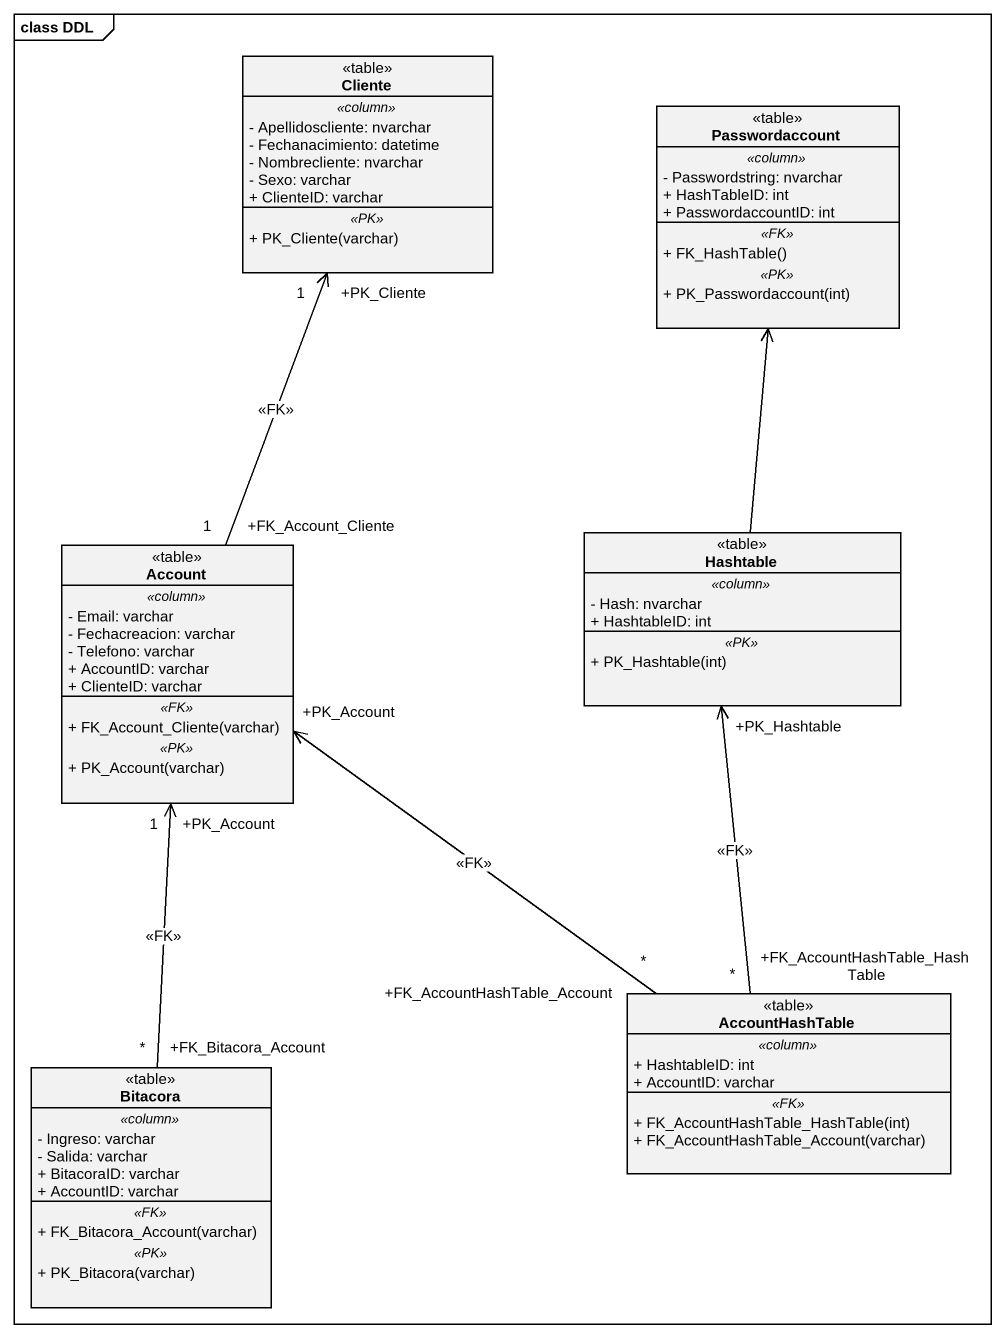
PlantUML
@startuml
mainframe class DDL
hide circle
hide empty members
skinparam classAttributeIconSize 0
class Cliente <<table>> {
  .. <<column>> ..
  - Apellidoscliente: nvarchar
  - Fechanacimiento: datetime
  - Nombrecliente: nvarchar
  - Sexo: varchar
  + ClienteID: varchar
  .. <<PK>> ..
  + PK_Cliente(varchar)
}
class Passwordaccount <<table>> {
  .. <<column>> ..
  - Passwordstring: nvarchar
  + HashTableID: int
  + PasswordaccountID: int
  .. <<FK>> ..
  + FK_HashTable()
  .. <<PK>> ..
  + PK_Passwordaccount(int)
}
class Account <<table>> {
  .. <<column>> ..
  - Email: varchar
  - Fechacreacion: varchar
  - Telefono: varchar
  + AccountID: varchar
  + ClienteID: varchar
  .. <<FK>> ..
  + FK_Account_Cliente(varchar)
  .. <<PK>> ..
  + PK_Account(varchar)
}
class Hashtable <<table>> {
  .. <<column>> ..
  - Hash: nvarchar
  + HashtableID: int
  .. <<PK>> ..
  + PK_Hashtable(int)
}
class AccountHashTable <<table>> {
  .. <<column>> ..
  + HashtableID: int
  + AccountID: varchar
  .. <<FK>> ..
  + FK_AccountHashTable_HashTable(int)
  + FK_AccountHashTable_Account(varchar)
}
class Bitacora <<table>> {
  .. <<column>> ..
  - Ingreso: varchar
  - Salida: varchar
  + BitacoraID: varchar
  + AccountID: varchar
  .. <<FK>> ..
  + FK_Bitacora_Account(varchar)
  .. <<PK>> ..
  + PK_Bitacora(varchar)
}
Account "+FK_Account_Cliente\n1" -up-> "+PK_Cliente\n1" Cliente : <<FK>>
Hashtable -up-> Passwordaccount
AccountHashTable "+FK_AccountHashTable_Account\n*" -up-> "+PK_Account" Account : <<FK>>
AccountHashTable "+FK_AccountHashTable_HashTable\n*" -up-> "+PK_Hashtable" Hashtable : <<FK>>
Bitacora "+FK_Bitacora_Account\n*" -up-> "+PK_Account\n1" Account : <<FK>>
@enduml
